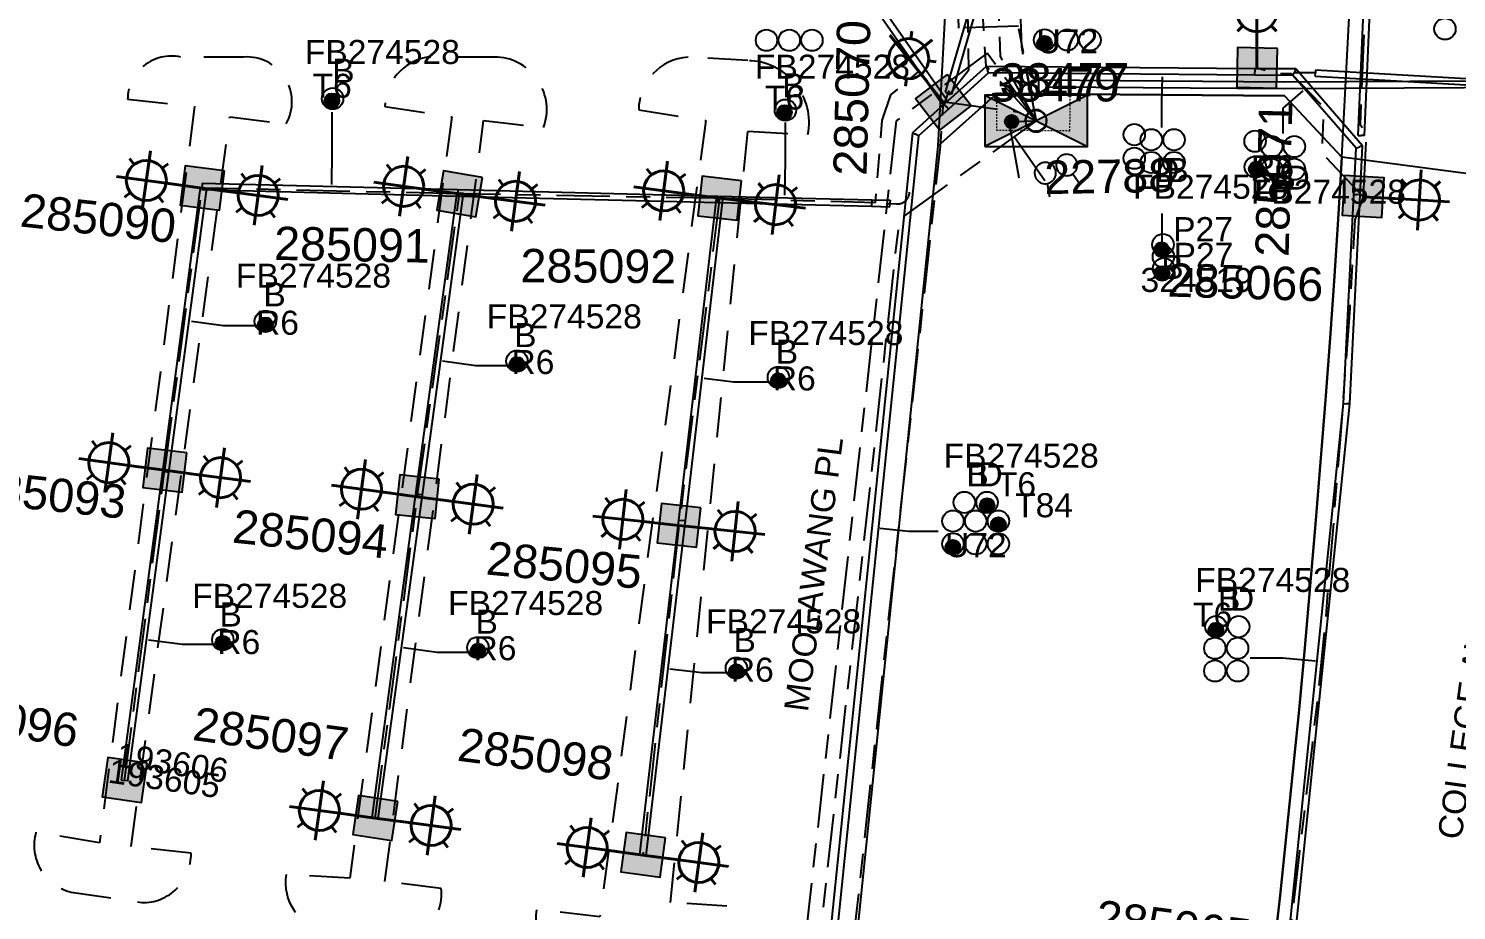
# Model space of a CAD drawing. Extents: x 301026 to 301961, y 6172667 to 6173436.
# Drawn here: x 301423.2 to 301530, y 6173047 to 6173113 of the extents above; entities that cross this region are included whole.
import ezdxf
from ezdxf.enums import TextEntityAlignment as Align

# ---------------------------------------------------------------- set-up
doc = ezdxf.new("R2010")
doc.units = 0
for name, pattern in [('Cable Exist UG', [8.2, 4, -1.2, 1.8, -1.2]), ('Dash', [5, 3, -2]), ('DASHED', [0.75, 0.5, -0.25]), ('HIDDEN', [0.375, 0.25, -0.125]), ('HIDDEN2', [0.1875, 0.125, -0.0625])]:
    doc.linetypes.add(name, pattern=pattern)
doc.layers.get('0').update_dxf_attribs({"color": 6})
for name, color, linetype in [('_User Notes', 7, 'Continuous'), ('_User_LV_Exist', 7, 'Continuous'), ('Duct_SP_EXT', 7, 'Continuous'), ('Equip_HV_EXT', 7, 'Continuous'), ('Equip_LV_EXT', 7, 'Continuous'), ('Equip_SP_SL_EXT', 7, 'Continuous'), ('Mains_HV_EXT', 7, 'Continuous'), ('Mains_SL_EXT', 7, 'Continuous'), ('Notes', 7, 'Continuous'), ('Sub_SP_EXT', 7, 'Continuous'), ('SupportsUG_SP_LV_SL_EXT', 7, 'Continuous'), ('Trench_SP_EXT', 7, 'Continuous')]:
    doc.layers.add(name, color=color, linetype=linetype)
for name, color, linetype, lineweight in [('Cadastre Developer_SP_EXT', 9, 'Continuous', 5), ('Cadastre Land Parcels_SP_EXT', 9, 'Continuous', 5), ('Cadastre Other Property_SP_EXT', 9, 'HIDDEN', 5), ('Cadastre Roads_SP_EXT', 9, 'Continuous', 5)]:
    doc.layers.add(name, color=color, linetype=linetype, lineweight=lineweight)
doc.layers.add('UNKNOWN_FEATURES', color=1, linetype='DASHED', plot=False)
doc.styles.add('COLUMN_LABEL', font='arial.ttf')
doc.styles.add('iecARIAL', font='arial.ttf', dxfattribs={"height": 2})
doc.styles.add('POLE_LABEL', font='arial.ttf')
doc.styles.get("Standard").update_dxf_attribs({"font": 'arial.ttf'})
doc.styles.add('SWITCH_LABEL', font='arial.ttf', dxfattribs={"height": 2.5})
doc.linetypes.add('Cable E UG', pattern='A,6,-0.5,["E",Standard,S=1.7,R=0,X=0.5,Y=-1],-2.9', length=9.4)

# ---------------------------------------------------------------- blocks, each defined once
blk = doc.blocks.new('SUB_PADMOUNT_EXT')
for points in [[(0, 0), (-3.84, 1.92), (-3.84, -1.92)], [(0, 0), (3.84, 1.92), (3.84, -1.92)]]:
    blk.add_hatch(color=256).paths.add_polyline_path(points)
for p, q in [((3.84, 1.92), (-3.84, -1.92)), ((-3.84, 1.92), (3.84, -1.92))]:
    blk.add_line(p, q)
blk.add_lwpolyline([(-3.84, -1.92), (3.84, -1.92), (3.84, 1.92), (-3.84, 1.92)], close=True)
for tag, height, flags, p in [('ASSET_NUM', 3.5, 8, (2, 2)), ('STREET_CODE', 0.2, 9, (1.5, 0)), ('CONSTRUCTED_VOLTAGE', 0.2, 9, (1.5, -0.2)), ('OPERATING_VOLTAGE', 0.2, 9, (1.5, -0.6)), ('ORIENTATION', 0.2, 9, (1.5, -0.8)), ('OWNED_BY', 0.2, 9, (1.5, -1)), ('NO_PHASES', 0.2, 9, (1.5, -0.4)), ('OPERATED_BY', 0.2, 9, (1.5, -1.2)), ('SECONDARY_VOLTAGE', 0.2, 9, (1.5, -1.6)), ('STATE', 0.2, 9, (1.5, -1.8)), ('SUBSTATION_TYPE', 0.2, 9, (1.5, -2.2)), ('MAINTAINED_BY', 0.2, 9, (1.5, -1.4)), ('PARENT', 0.2, 9, (1.5, -2)), ('STREETNAME', 0.2, 9, (1.5, -3)), ('SUBURB', 0.2, 9, (1.5, -3.2)), ('USAGE', 0.2, 9, (1.5, -2.4)), ('LEGEND', 0.2, 9, (1.5, -2.6)), ('LOCATION', 0.2, 9, (1.5, -2.8)), ('Z', 0.2, 1, (1.5, -3.6)), ('NOTES', 0.2, 9, (1.5, -3.4))]:
    blk.add_attdef(tag, text='', height=height, dxfattribs=dict(flags=flags)).set_placement(p, align=Align.MIDDLE_LEFT)
blk = doc.blocks.new('DUCT_EXT')
blk.add_circle((0, 0.8), 0.8)
at = {"flags": 1}
blk.add_attdef('Z', (0, 0), '', height=0.2, dxfattribs=at)
at = {"flags": 9}
for tag, p in [('DUCT_CODE', (0, 0)), ('XSECT_TYPE', (0, -0.2)), ('STATE', (0, -0.6)), ('FB_REFERENCE', (0, -0.4)), ('NOTES', (0, -0.8))]:
    blk.add_attdef(tag, text='', height=0.2, dxfattribs=at).set_placement(p, align=Align.MIDDLE_LEFT)
blk = doc.blocks.new('SL_LANTERN_EXT')
at = {"lineweight": 40}
for p, q in [((0, 1.97), (0, 6.47)), ((-1.46, 5.68), (-1.06, 5.28)), ((1.46, 5.68), (1.06, 5.28)), ((-2.25, 4.22), (2.25, 4.22)), ((-1.46, 2.76), (-1.06, 3.16)), ((0, 0), (0, 2.72)), ((1.46, 2.76), (1.06, 3.16))]:
    blk.add_line(p, q, dxfattribs=at)
blk.add_circle((0, 4.22), 1.5, dxfattribs=at)
at = {"style": 'iecARIAL', "flags": 9}
blk.add_attdef('ASSET_NUM', (1.5, 1.5), '', height=2.5, dxfattribs=at)
for tag, p, height, flags in [('CONSTRUCTED_VOLTAGE', (0.98, -0.65), 0.2, 9), ('CONTROL_TYPE', (0.98, -0.85), 0.2, 9), ('LANTERN_PURPOSE', (0.98, -1.05), 0.2, 9), ('LANTERN_TYPE', (0.98, -1.25), 0.2, 9), ('LNUMBER', (2.18, -3.25), 2.5, 8), ('OPERATING_VOLTAGE', (0.98, -1.65), 0.2, 9), ('ORIENTATION', (0.98, -1.85), 0.2, 9), ('OWNED_BY', (0.98, -2.05), 0.2, 9), ('STATE', (0.98, -2.25), 0.2, 9), ('NO_PHASES', (0.98, -1.45), 0.2, 9), ('USAGE', (0.98, -2.45), 0.2, 9), ('CEXIST', (0.98, -2.65), 0.2, 9), ('CNEW', (0.98, -2.85), 0.2, 9), ('CNUMBER', (0.98, -3.05), 0.2, 9), ('CREMOVE', (0.98, -3.25), 0.2, 9), ('CREPLACE', (0.98, -3.45), 0.2, 9), ('LKINGHEIGHT', (0.98, -3.65), 0.2, 9), ('LBRACKET', (0.98, -3.85), 0.2, 9), ('LBRACKETVOCAB', (0.98, -4.05), 0.2, 9), ('LCATEGORY', (0.98, -4.25), 0.2, 9), ('LCHARGE1', (0.98, -4.45), 0.2, 9), ('LCHARGE1PERCENT', (0.98, -4.65), 0.2, 9), ('LCHARGE2', (0.98, -4.85), 0.2, 9), ('LCHARGE2PERCENT', (0.98, -5.05), 0.2, 9), ('LCHARGE3', (0.98, -5.25), 0.2, 9), ('LCHARGE3PERCENT', (0.98, -5.45), 0.2, 9), ('LEXIST', (0.98, -5.65), 0.2, 9), ('LLAMP', (0.98, -5.85), 0.2, 9), ('LLAMPVOCAB', (0.98, -6.05), 0.2, 9), ('LMAST', (0.98, -6.25), 0.2, 9), ('LMASTVOCAB', (0.98, -6.45), 0.2, 9), ('LNEW', (0.98, -6.65), 0.2, 9), ('LANTNUMBER', (0.98, -6.85), 0.2, 9), ('LOUTREACH', (0.98, -7.25), 0.2, 9), ('LOUTREACHVOCAB', (0.98, -7.45), 0.2, 9), ('LRATECODE', (0.98, -7.65), 0.2, 9), ('LREMOVE', (0.98, -7.85), 0.2, 9), ('LREPLACE', (0.98, -8.05), 0.2, 9), ('LTYPE', (0.98, -8.25), 0.2, 9), ('LTYPEVOCAB', (0.98, -8.45), 0.2, 9), ('LEGEND', (0.98, -8.65), 0.2, 9), ('STREETNAME', (0.98, -9.25), 0.2, 9), ('SUBURB', (0.98, -9.45), 0.2, 1), ('LOCATION', (0.98, -8.85), 0.2, 9), ('NOTES', (0.98, -9.05), 0.2, 9)]:
    blk.add_attdef(tag, p, '', height=height, dxfattribs=dict(flags=flags))
blk = doc.blocks.new('SWG_HOLEC_SU_EXT')
blk.add_line((1.8, -2), (5.8, -2))
for points in [[(1, 0), (0, 0)], [(6.6, 0), (7.6, 0)]]:
    blk.add_lwpolyline(points)
for points in [[(1.8, -0.8, 1), (1.8, 0.8, 1)], [(5.8, -0.8, 1), (5.8, 0.8, 1)]]:
    blk.add_lwpolyline(points, format="xyb", close=True)
at = {"style": 'SWITCH_LABEL', "flags": 8}
blk.add_attdef('ASSET_NUM', text='', height=2.5, rotation=179.9544, dxfattribs=at).set_placement((-2.4, 0), align=Align.MIDDLE_LEFT)
at = {"flags": 1}
blk.add_attdef('Z', (0, 0), '', height=0.2, dxfattribs=at)
at = {"flags": 9}
for tag, p in [('ACTUAL_STATUS', (0, -0.4)), ('CONSTRUCTED_VOLTAGE', (0, -0.6)), ('OPERATING_VOLTAGE', (0, -1)), ('NO_PHASES', (0, -0.8)), ('ORIENTATION', (0, -1.2)), ('OWNED_BY', (0, -1.4)), ('STATE', (0, -1.8)), ('SWITCH_TYPE', (0, -2)), ('PARENT', (0, -1.6)), ('USAGE', (0, -2.2)), ('STREETNAME', (0, -2.6)), ('SUBURB', (0, -2.8)), ('LOCATION', (0, -2.4)), ('NOTES', (0, -3))]:
    blk.add_attdef(tag, text='', height=0.2, dxfattribs=at).set_placement(p, align=Align.MIDDLE_LEFT)
at = {"style": 'SWITCH_LABEL', "flags": 9}
blk.add_attdef('STREET_CODE', text='', height=0.2, dxfattribs=at).set_placement((0, -0.2), align=Align.MIDDLE_LEFT)
blk = doc.blocks.new('CABLE_LARGE_EXT')
h = blk.add_hatch(color=256)
edge = h.paths.add_edge_path()
edge.add_arc((0, 0.55), 0.55, 0, 360)
blk.add_circle((0, 0.55), 0.55)
at = {"flags": 1}
blk.add_attdef('Z', (0, 0), '', height=0.2, dxfattribs=at)
at = {"flags": 9}
for tag, p in [('COND_CODE', (0, 0)), ('STATE', (0, -0.4)), ('XSECT_SIZE', (0, -0.6)), ('FB_REFERENCE', (0, -0.2)), ('NOTES', (0, -0.8))]:
    blk.add_attdef(tag, text='', height=0.2, dxfattribs=at).set_placement(p, align=Align.MIDDLE_LEFT)
blk = doc.blocks.new('CONNECTOR_NODE_EXT')
h = blk.add_hatch(color=256)
edge = h.paths.add_edge_path()
edge.add_arc((0, 0), 0.5, 0, 360)
blk.add_circle((0, 0), 0.5)
at = {"flags": 1}
blk.add_attdef('Z', (0, 0), '', height=0.2, dxfattribs=at)
at = {"flags": 9}
for tag, p in [('CONNECTOR_TYPE', (0, 0)), ('CONSTRUCTED_VOLTAGE', (0, -0.2)), ('OPERATING_VOLTAGE', (0, -0.6)), ('ORIENTATION', (0, -0.8)), ('SUBTYPE', (0, -1)), ('NO_PHASES', (0, -0.4)), ('USAGE', (0, -1.2)), ('NOTES', (0, -1.4))]:
    blk.add_attdef(tag, text='', height=0.2, dxfattribs=at).set_placement(p, align=Align.MIDDLE_LEFT)
blk = doc.blocks.new('COLUMN_EXT')
blk.add_hatch(color=256).paths.add_polyline_path([(-1.49, 1.48), (-1.49, -1.49), (1.48, -1.49), (1.48, 1.48)])
blk.add_lwpolyline([(-1.49, -1.49), (1.48, -1.49), (1.48, 1.48), (-1.49, 1.48)], close=True)
for tag, height, style, flags, p in [('ASSET_NUM', 2.5, 'COLUMN_LABEL', 8, (2, 2)), ('STRUCTURE_PLANT_NUMBER', 0.2, 'POLE_LABEL', 9, (1.81, 0.03)), ('STREET_CODE', 0.2, 'COLUMN_LABEL', 9, (1.81, -0.2))]:
    blk.add_attdef(tag, text='', height=height, dxfattribs=dict(style=style, flags=flags)).set_placement(p, align=Align.MIDDLE_LEFT)
at = {"flags": 9}
for tag, p in [('COLUMN_TYPE', (1.81, -0.4)), ('OWNED_BY', (1.81, -0.6)), ('STATE', (1.81, -0.8)), ('USAGE', (1.81, -1)), ('STREETNAME', (1.81, -1.6)), ('SUBURB', (1.81, -1.8)), ('LEGEND', (1.81, -1.2)), ('LOCATION', (1.81, -1.4)), ('NOTES', (1.81, -2))]:
    blk.add_attdef(tag, text='', height=0.2, dxfattribs=at).set_placement(p, align=Align.MIDDLE_LEFT)
at = {"flags": 1}
blk.add_attdef('Z', (1.81, -2.35), '', height=0.2, dxfattribs=at)

msp = doc.modelspace()

# ---------------------------------------------------------------- linework, layer by layer
at = {"layer": '_User_LV_Exist', "linetype": 'Cable Exist UG', "flags": 128}
for points in [[(301498.55, 6173106.12), (301494.8, 6173110.23), (301494.47, 6173115.58), (301470.05, 6173131.43)], [(301406.7, 6173119.65), (301422.01, 6173119.51), (301424.68, 6173117.46), (301426.41, 6173117.49), (301428.85, 6173119.48), (301450.45, 6173119.31), (301454.85, 6173123.61), (301487.53, 6173123.57), (301488.23, 6173121.57), (301497.26, 6173117.5), (301497.44, 6173111.66), (301498.55, 6173106.12)], [(301498.55, 6173106.12), (301495.87, 6173110.93), (301495.64, 6173117.26)], [(301498.55, 6173106.12), (301488.3, 6173098.74), (301488.07, 6173096.81), (301485.86, 6173076.5), (301482.04, 6173042.22)], [(301496.71, 6173106.07), (301498.55, 6173106.12)]]:
    msp.add_lwpolyline(points, dxfattribs=at)
at = {"layer": 'Cadastre Developer_SP_EXT', "color": 250, "linetype": 'Dash', "lineweight": -3}
for points in [[(301435.59, 6173107.21), (301428.47, 6173052.1), (301423.72, 6173052.89), (301423.72, 6173052.89, 0.428789), (301426.36, 6173048.41), (301426.36, 6173048.41), (301431.63, 6173047.62), (301431.63, 6173047.62, 0.428597), (301435.32, 6173051.31), (301435.32, 6173051.31), (301430.84, 6173051.83), (301438.22, 6173106.42), (301442.44, 6173105.89), (301442.44, 6173105.89, 0.594775), (301439.28, 6173110.9), (301439.28, 6173110.9), (301434.53, 6173110.9), (301434.53, 6173110.9, 0.474542), (301430.58, 6173107.74), (301430.58, 6173107.74), (301435.59, 6173107.21)], [(301454.83, 6173106.42), (301447.19, 6173049.46), (301442.44, 6173049.73), (301442.44, 6173049.73, 0.406258), (301445.34, 6173045.51), (301445.34, 6173045.51), (301449.82, 6173044.98), (301449.82, 6173044.98, 0.531476), (301454.04, 6173048.67), (301454.04, 6173048.67), (301449.82, 6173049.2), (301457.21, 6173106.15), (301461.69, 6173105.62), (301461.69, 6173105.62, 0.501482), (301458.26, 6173110.9), (301458.26, 6173110.9), (301452.99, 6173110.9), (301452.99, 6173110.9, 0.354792), (301449.82, 6173107.21), (301449.82, 6173107.21), (301454.83, 6173106.42)], [(301473.82, 6173106.15), (301465.91, 6173046.56), (301461.16, 6173047.09), (301461.16, 6173047.09, 0.371991), (301464.06, 6173042.61), (301464.06, 6173042.61), (301469.07, 6173041.82), (301469.07, 6173041.82, 0.374388), (301475.4, 6173047.35), (301475.4, 6173047.35), (301471.18, 6173047.62), (301476.98, 6173105.36), (301481.47, 6173105.1), (301481.47, 6173105.1, 0.469367), (301476.98, 6173110.63), (301476.98, 6173110.63), (301472.5, 6173110.9), (301472.5, 6173110.9, 0.393459), (301468.81, 6173106.94), (301468.81, 6173106.94), (301473.82, 6173106.15)]]:
    msp.add_lwpolyline(points, format="xyb", close=True, dxfattribs=at)
at = {"layer": 'Cadastre Land Parcels_SP_EXT', "color": 250, "linetype": 'Continuous', "lineweight": -3}
msp.add_lwpolyline([(301516.28, 6173043.55), (301516.79, 6173048.16), (301517.27, 6173052.79), (301517.75, 6173057.43), (301518.21, 6173062.05), (301518.64, 6173066.69), (301519.05, 6173071.32), (301519.44, 6173075.95), (301519.82, 6173080.59), (301520.19, 6173085.23), (301520.53, 6173089.87), (301520.85, 6173094.51), (301521.16, 6173099.15), (301521.42, 6173103.4), (301517.11, 6173108.01), (301495.59, 6173108.18), (301491.18, 6173104.23), (301483.65, 6173030.81)], dxfattribs=at)
at = {"layer": 'Cadastre Other Property_SP_EXT', "linetype": 'HIDDEN2'}
msp.add_lwpolyline([(301501.07, 6173105.39), (301501.09, 6173108.14), (301495.59, 6173108.19), (301495.57, 6173105.44), (301501.07, 6173105.39)], close=True, dxfattribs=at)
at = {"layer": 'Cadastre Roads_SP_EXT', "color": 250, "linetype": 'Continuous', "lineweight": -3}
msp.add_lwpolyline([(301495.69, 6173120.88), (301492.22, 6173123.71), (301491.7, 6173113.97), (301491.18, 6173104.23), (301495.59, 6173108.18), (301517.11, 6173108.01), (301521.42, 6173103.4), (301521.93, 6173113.39), (301522.45, 6173123.38), (301519.86, 6173120.69), (301495.69, 6173120.88)], close=True, dxfattribs=at)
msp.add_lwpolyline([(301548.12, 6173099.89), (301521.42, 6173103.4), (301521.16, 6173099.15), (301520.85, 6173094.51), (301520.53, 6173089.87), (301520.19, 6173085.23), (301519.82, 6173080.59), (301519.44, 6173075.95), (301519.05, 6173071.32), (301518.64, 6173066.69), (301518.21, 6173062.05), (301517.75, 6173057.43), (301517.27, 6173052.79), (301516.79, 6173048.16), (301516.28, 6173043.55)], dxfattribs=at)
at = {"layer": 'Duct_SP_EXT'}
for p, q in [((301491.87, 6173107.67), (301480.89, 6173123.42)), ((301522.62, 6173105.04), (301523.43, 6173123.4)), ((301523.1, 6173105.02), (301523.91, 6173123.38)), ((301491.48, 6173107.4), (301480.49, 6173123.14)), ((301491.77, 6173108.26), (301494.8, 6173118.73)), ((301492.23, 6173108.12), (301495.26, 6173118.6)), ((301494.81, 6173110.19), (301491.65, 6173107.37)), ((301494.99, 6173109.71), (301491.98, 6173107.01)), ((301514.89, 6173110.03), (301494.81, 6173110.19)), ((301494.81, 6173110.19), (301494.9, 6173109.95)), ((301494.99, 6173109.71), (301494.9, 6173109.95)), ((301514.89, 6173109.55), (301494.99, 6173109.71)), ((301514.89, 6173110.03), (301514.89, 6173109.79)), ((301517.97, 6173110.01), (301514.89, 6173110.03)), ((301514.89, 6173110.03), (301514.89, 6173109.79)), ((301514.89, 6173109.55), (301514.89, 6173109.79)), ((301514.89, 6173109.55), (301514.89, 6173109.79)), ((301517.75, 6173109.53), (301514.89, 6173109.55)), ((301517.75, 6173109.53), (301517.86, 6173109.77)), ((301522.47, 6173104.09), (301517.75, 6173109.53)), ((301517.97, 6173110.01), (301517.86, 6173109.77)), ((301522.96, 6173104.26), (301517.97, 6173110.01)), ((301519.41, 6173109.47), (301519.43, 6173109.71)), ((301519.41, 6173109.47), (301545.61, 6173107.94)), ((301519.44, 6173109.95), (301519.43, 6173109.71)), ((301519.44, 6173109.95), (301545.63, 6173108.42)), ((301491.65, 6173107.37), (301489.28, 6173105.24)), ((301491.48, 6173107.4), (301491.68, 6173107.54)), ((301491.65, 6173107.37), (301491.82, 6173107.19)), ((301491.65, 6173107.37), (301491.82, 6173107.19)), ((301491.87, 6173107.67), (301491.68, 6173107.54)), ((301491.77, 6173108.26), (301492, 6173108.19)), ((301492.23, 6173108.12), (301492, 6173108.19)), ((301491.98, 6173107.01), (301489.74, 6173105.01)), ((301491.98, 6173107.01), (301491.82, 6173107.19)), ((301491.98, 6173107.01), (301491.82, 6173107.19)), ((301489.28, 6173105.24), (301482.62, 6173040.26)), ((301489.28, 6173105.24), (301489.51, 6173105.13)), ((301489.74, 6173105.01), (301489.51, 6173105.13)), ((301489.74, 6173105.01), (301483.1, 6173040.21)), ((301522.3, 6173100.62), (301522.47, 6173104.09)), ((301522.47, 6173104.09), (301522.72, 6173104.17)), ((301522.62, 6173105.04), (301522.86, 6173105.03)), ((301522.96, 6173104.26), (301522.72, 6173104.17)), ((301522.78, 6173100.59), (301522.96, 6173104.26)), ((301523.1, 6173105.02), (301522.86, 6173105.03)), ((301433.2, 6173079.89), (301436.03, 6173101.12)), ((301433.67, 6173079.82), (301436.51, 6173101.06)), ((301436.03, 6173101.12), (301436.27, 6173101.09)), ((301436.14, 6173100.98), (301436.15, 6173101.22)), ((301436.14, 6173100.98), (301455.27, 6173100.5)), ((301436.15, 6173101.46), (301436.15, 6173101.22)), ((301436.15, 6173101.46), (301455.28, 6173100.98)), ((301436.51, 6173101.06), (301436.27, 6173101.09)), ((301455.28, 6173100.98), (301455.27, 6173100.74)), ((301455.28, 6173100.98), (301455.27, 6173100.74)), ((301455.28, 6173100.98), (301474.74, 6173100.5)), ((301452.15, 6173078.2), (301455.22, 6173100.75)), ((301452.63, 6173078.14), (301455.7, 6173100.69)), ((301455.22, 6173100.75), (301455.46, 6173100.72)), ((301455.27, 6173100.5), (301455.27, 6173100.74)), ((301455.27, 6173100.5), (301455.27, 6173100.74)), ((301455.27, 6173100.5), (301474.73, 6173100.02)), ((301455.7, 6173100.69), (301455.46, 6173100.72)), ((301471.82, 6173076.24), (301474.66, 6173100.5)), ((301472.3, 6173076.19), (301475.14, 6173100.44)), ((301474.66, 6173100.5), (301474.9, 6173100.47)), ((301474.73, 6173100.02), (301474.74, 6173100.26)), ((301474.73, 6173100.02), (301474.74, 6173100.26)), ((301474.73, 6173100.02), (301486.24, 6173099.73)), ((301474.74, 6173100.5), (301474.74, 6173100.26)), ((301474.74, 6173100.5), (301474.74, 6173100.26)), ((301474.74, 6173100.5), (301486.25, 6173100.21)), ((301475.14, 6173100.44), (301474.9, 6173100.47)), ((301486.25, 6173100.21), (301486.24, 6173099.97)), ((301486.24, 6173099.73), (301486.24, 6173099.97)), ((301486.25, 6173100.21), (301487.61, 6173100.18)), ((301487.61, 6173100.18), (301487.6, 6173099.94)), ((301487.6, 6173099.7), (301487.6, 6173099.94)), ((301521.53, 6173084.98), (301522.3, 6173100.62)), ((301522.01, 6173084.94), (301522.78, 6173100.59)), ((301522.3, 6173100.62), (301522.54, 6173100.61)), ((301522.3, 6173100.62), (301522.54, 6173100.61)), ((301522.78, 6173100.59), (301522.54, 6173100.61)), ((301522.78, 6173100.59), (301522.54, 6173100.61)), ((301486.24, 6173099.73), (301487.6, 6173099.7)), ((301517.37, 6173044.37), (301521.53, 6173084.98)), ((301517.85, 6173044.32), (301522.01, 6173084.94)), ((301521.53, 6173084.98), (301521.77, 6173084.96)), ((301522.01, 6173084.94), (301521.77, 6173084.96)), ((301430.11, 6173056.79), (301433.2, 6173079.89)), ((301430.59, 6173056.73), (301433.67, 6173079.82)), ((301433.2, 6173079.89), (301433.43, 6173079.85)), ((301433.2, 6173079.89), (301433.43, 6173079.85)), ((301433.67, 6173079.82), (301433.43, 6173079.85)), ((301433.67, 6173079.82), (301433.43, 6173079.85)), ((301448.86, 6173053.99), (301452.15, 6173078.2)), ((301449.33, 6173053.92), (301452.63, 6173078.14)), ((301452.15, 6173078.2), (301452.39, 6173078.17)), ((301452.15, 6173078.2), (301452.39, 6173078.17)), ((301452.63, 6173078.14), (301452.39, 6173078.17)), ((301452.63, 6173078.14), (301452.39, 6173078.17)), ((301468.89, 6173051.21), (301471.82, 6173076.24)), ((301469.36, 6173051.15), (301472.3, 6173076.19)), ((301471.82, 6173076.24), (301472.06, 6173076.22)), ((301471.82, 6173076.24), (301472.06, 6173076.22)), ((301472.3, 6173076.19), (301472.06, 6173076.22)), ((301472.3, 6173076.19), (301472.06, 6173076.22)), ((301430.11, 6173056.79), (301430.35, 6173056.76)), ((301430.59, 6173056.73), (301430.35, 6173056.76)), ((301448.86, 6173053.99), (301449.1, 6173053.95)), ((301449.33, 6173053.92), (301449.1, 6173053.95)), ((301468.89, 6173051.21), (301469.13, 6173051.18)), ((301469.36, 6173051.15), (301469.13, 6173051.18))]:
    msp.add_line(p, q, dxfattribs=at)
at = {"layer": 'Mains_HV_EXT', "linetype": 'Cable E UG'}
for points in [[(301589.31, 6173172.27), (301588.89, 6173155.86), (301587.69, 6173155.95), (301584.66, 6173156.1), (301581.65, 6173156.17), (301552.97, 6173156.45), (301546.84, 6173150.45), (301546.55, 6173139.39), (301546.23, 6173129.79), (301545.92, 6173122.4), (301545.83, 6173120.19), (301545.27, 6173109.17), (301517.12, 6173109.01), (301517.12, 6173109.01), (301498.73, 6173109.16), (301498.73, 6173108.16)], [(301681.23, 6173068.58), (301681.32, 6173067.21), (301677.96, 6173060.22), (301677.96, 6173060.22), (301674.73, 6173056.15), (301673.82, 6173052.18), (301660.99, 6172998.51), (301538.02, 6173027.28), (301538.77, 6173034.03), (301539.86, 6173043.58), (301540.87, 6173053.13), (301541.81, 6173062.69), (301542.67, 6173072.26), (301543.46, 6173081.83), (301544.16, 6173091.42), (301544.79, 6173101), (301545.24, 6173108.69), (301543.97, 6173108.66), (301543.97, 6173108.66), (301517.12, 6173108.51), (301499.5, 6173108.65), (301498.73, 6173108.16)]]:
    msp.add_lwpolyline(points, dxfattribs=at)
at = {"layer": 'Mains_HV_EXT', "linetype": 'Cable Exist UG'}
for points in [[(301498.55, 6173106.12), (301497.22, 6173113.2), (301492.75, 6173113.06), (301492.58, 6173119.43), (301488.92, 6173122.41), (301455.24, 6173122.59), (301450.91, 6173118.34), (301387.71, 6173118.74), (301351.68, 6173119.15), (301350.58, 6173111.07), (301347.37, 6173111.5), (301342.22, 6173112.28), (301342.45, 6173114.09)], [(301498.55, 6173106.12), (301494.89, 6173111.2), (301488.07, 6173106.12), (301480.07, 6173034.06), (301478.09, 6173034.29), (301468.83, 6173035.45), (301466.15, 6173035.79), (301465.35, 6173035.88)]]:
    msp.add_lwpolyline(points, dxfattribs=at)
at = {"layer": 'Mains_SL_EXT', "linetype": 'Cable Exist UG', "flags": 128}
for points in [[(301524.99, 6173145.23), (301524.51, 6173143.95), (301524.18, 6173137.3), (301523.58, 6173125.01), (301523.16, 6173115.04), (301522.78, 6173105.83), (301523.25, 6173105.31), (301523, 6173100.45)], [(301489.96, 6173126.61), (301489.91, 6173122.78), (301493.31, 6173119.08), (301493.49, 6173109.89), (301491.61, 6173107.51)], [(301474.99, 6173100.34), (301486.53, 6173100.02), (301487.02, 6173106.14), (301487.67, 6173108.07), (301489.79, 6173109.85), (301491.61, 6173107.51)], [(301523, 6173100.45), (301519.94, 6173103.7), (301520.07, 6173107.12), (301517.64, 6173109.64), (301516.49, 6173109.64), (301515.06, 6173110.08)], [(301480.61, 6173029.7), (301483.22, 6173030.86), (301485.08, 6173046.57), (301488.92, 6173081.66), (301491.38, 6173104.22), (301491.61, 6173107.51)], [(301433.35, 6173079.98), (301436.16, 6173101.1)], [(301455.41, 6173100.66), (301436.16, 6173101.1)], [(301452.25, 6173077.99), (301455.41, 6173100.66)], [(301474.86, 6173100.33), (301455.41, 6173100.66)], [(301474.86, 6173100.33), (301471.82, 6173075.85)], [(301523, 6173100.45), (301522.39, 6173098.73), (301522, 6173092.1), (301521.34, 6173082.93), (301520.15, 6173068.39), (301519.56, 6173062.68), (301519.18, 6173059.39), (301518.25, 6173051.48), (301517.63, 6173046.16), (301517.98, 6173044.22)], [(301430.35, 6173056.76), (301433.35, 6173079.98)], [(301449.1, 6173053.95), (301452.25, 6173077.99)], [(301471.82, 6173075.85), (301469.13, 6173051.18)]]:
    msp.add_lwpolyline(points, dxfattribs=at)
at = {"layer": 'Notes'}
for points in [[(301507.94, 6173105.63), (301507.94, 6173107.48), (301508, 6173109.43)], [(301517.03, 6173105.17), (301517.03, 6173107.08), (301518.52, 6173108.38)], [(301445.85, 6173106.78), (301445.85, 6173103.78), (301445.82, 6173101.35)], [(301479.76, 6173106), (301479.76, 6173103.14), (301479.71, 6173100.57)], [(301507.98, 6173097.08), (301507.98, 6173099.18)], [(301440.25, 6173090.79), (301437.75, 6173090.79), (301435.35, 6173091.12)], [(301459.11, 6173087.8), (301456.63, 6173087.8), (301454.13, 6173088.14)], [(301478.65, 6173086.56), (301475.92, 6173086.56), (301473.7, 6173086.84)], [(301491.2, 6173075.39), (301489.02, 6173075.39), (301486.85, 6173075.63)], [(301437.11, 6173066.93), (301434.68, 6173066.93), (301432.14, 6173067.26)], [(301456.24, 6173066.35), (301453.74, 6173066.35), (301451.22, 6173066.69)], [(301514.54, 6173065.94), (301516.96, 6173065.94), (301519.43, 6173065.71)], [(301475.53, 6173064.82), (301473.54, 6173064.82), (301471.14, 6173065.08)]]:
    msp.add_lwpolyline(points, dxfattribs=at)
at = {"layer": 'Trench_SP_EXT', "linetype": 'Cable Exist UG'}
for points in [[(301519.43, 6173109.71), (301517.89, 6173109.73)], [(301491.75, 6173107.63), (301492.04, 6173108.4)], [(301491.68, 6173107.54), (301497.28, 6173106.78)]]:
    msp.add_lwpolyline(points, dxfattribs=at)
msp.add_lwpolyline([(301487.36, 6173099.94), (301488.1, 6173099.92), (301488.1, 6173099.92, 0.442579), (301489.07, 6173100.79)], format="xyb", dxfattribs=at)

# ---------------------------------------------------------------- block references
at = {"layer": 'Equip_HV_EXT'}
ref = msp.add_blockref('SWG_HOLEC_SU_EXT', (301498.21, 6173107.93), dxfattribs=dict(at, rotation=280.0531412552442))
ref.add_attrib('ASSET_NUM', '38477', dxfattribs={"layer": '0', "height": 2.5, "rotation": 0.1603, "style": 'SWITCH_LABEL'}).set_placement((301495.81, 6173109.18), align=Align.MIDDLE_LEFT)
ref = msp.add_blockref('SWG_HOLEC_SU_EXT', (301497.5, 6173107.57), dxfattribs=dict(at, rotation=305.0388879133299))
ref.add_attrib('ASSET_NUM', '38479', dxfattribs={"layer": '0', "height": 2.5, "rotation": 0.0612, "style": 'SWITCH_LABEL'}).set_placement((301495.1, 6173108.82), align=Align.MIDDLE_LEFT)
at = {"layer": 'Equip_LV_EXT'}
msp.add_blockref('CONNECTOR_NODE_EXT', (301496.71, 6173106.07), dxfattribs=at)
at = {"layer": 'Equip_SP_SL_EXT'}
msp.add_blockref('SL_LANTERN_EXT', (301515.06, 6173110.08), dxfattribs=at)
for p, rotation in [((301491.64, 6173107.48), 38.63478941924084), ((301436.16, 6173101.1), 82.32048888888889), ((301436.16, 6173101.1), 262.4088666666667), ((301455.41, 6173100.66), 82.32048888888889), ((301474.86, 6173100.33), 82.3752533359051), ((301455.41, 6173100.66), 262.4088666666667), ((301474.86, 6173100.33), 263.5334387232119), ((301523, 6173100.45), 266.6404610896974), ((301433.35, 6173079.98), 82.32048888888889), ((301433.35, 6173079.98), 262.4088666666667), ((301452.25, 6173077.99), 82.32048888888889), ((301452.25, 6173077.99), 262.4088666666667), ((301471.82, 6173075.85), 83.86449211591042), ((301471.82, 6173075.85), 263.8721238437626), ((301449.1, 6173053.95), 82.32048888888889), ((301449.1, 6173053.95), 262.4088666666667), ((301469.13, 6173051.18), 82.3204887651847), ((301469.12, 6173051.18), 262.4088672726683)]:
    msp.add_blockref('SL_LANTERN_EXT', p, dxfattribs=dict(at, rotation=rotation))
at = {"layer": 'Notes'}
for name, p in [('DUCT_EXT', (301529.12, 6173112.21)), ('DUCT_EXT', (301478.37, 6173111.36)), ('DUCT_EXT', (301480.07, 6173111.36)), ('DUCT_EXT', (301481.77, 6173111.36)), ('DUCT_EXT', (301499.17, 6173111.38)), ('DUCT_EXT', (301500.87, 6173111.38)), ('DUCT_EXT', (301502.57, 6173111.38)), ('CABLE_LARGE_EXT', (301499.17, 6173111.38)), ('DUCT_EXT', (301445.91, 6173106.99)), ('CABLE_LARGE_EXT', (301445.86, 6173107.08)), ('DUCT_EXT', (301479.79, 6173106.13)), ('CABLE_LARGE_EXT', (301479.72, 6173106.21)), ('DUCT_EXT', (301505.88, 6173104.29)), ('DUCT_EXT', (301507.16, 6173103.91)), ('DUCT_EXT', (301508.86, 6173103.91)), ('DUCT_EXT', (301514.92, 6173103.8)), ('DUCT_EXT', (301505.88, 6173102.53)), ('DUCT_EXT', (301516.16, 6173103.4)), ('DUCT_EXT', (301517.86, 6173103.4)), ('DUCT_EXT', (301507.16, 6173102.21)), ('DUCT_EXT', (301508.86, 6173102.21)), ('DUCT_EXT', (301514.94, 6173101.88)), ('CABLE_LARGE_EXT', (301515.01, 6173101.98)), ('DUCT_EXT', (301516.16, 6173101.7)), ('DUCT_EXT', (301517.86, 6173101.7)), ('DUCT_EXT', (301508.03, 6173096.07)), ('DUCT_EXT', (301508.06, 6173095.15)), ('DUCT_EXT', (301508.08, 6173094.27)), ('DUCT_EXT', (301440.88, 6173090.32)), ('CABLE_LARGE_EXT', (301440.88, 6173090.32)), ('DUCT_EXT', (301459.7, 6173087.35)), ('CABLE_LARGE_EXT', (301459.7, 6173087.35)), ('DUCT_EXT', (301479.26, 6173086.14)), ('CABLE_LARGE_EXT', (301479.26, 6173086.14)), ('DUCT_EXT', (301493.17, 6173076.77)), ('DUCT_EXT', (301494.87, 6173076.77)), ('CABLE_LARGE_EXT', (301494.88, 6173076.78)), ('DUCT_EXT', (301492.32, 6173075.37)), ('DUCT_EXT', (301494.02, 6173075.37)), ('DUCT_EXT', (301495.72, 6173075.37)), ('CABLE_LARGE_EXT', (301495.72, 6173075.37)), ('DUCT_EXT', (301492.32, 6173073.67)), ('DUCT_EXT', (301494.02, 6173073.67)), ('DUCT_EXT', (301495.72, 6173073.67)), ('CABLE_LARGE_EXT', (301492.32, 6173073.67)), ('DUCT_EXT', (301511.99, 6173067.47)), ('DUCT_EXT', (301513.69, 6173067.47)), ('DUCT_EXT', (301437.7, 6173066.49)), ('CABLE_LARGE_EXT', (301511.99, 6173067.47)), ('CABLE_LARGE_EXT', (301437.7, 6173066.49)), ('DUCT_EXT', (301456.78, 6173065.91)), ('CABLE_LARGE_EXT', (301456.78, 6173065.91)), ('DUCT_EXT', (301511.91, 6173065.86)), ('DUCT_EXT', (301513.61, 6173065.86)), ('DUCT_EXT', (301476.12, 6173064.37)), ('DUCT_EXT', (301511.91, 6173064.16)), ('DUCT_EXT', (301513.61, 6173064.16)), ('CABLE_LARGE_EXT', (301476.12, 6173064.37))]:
    msp.add_blockref(name, p, dxfattribs=at)
for p, rotation in [((301508.48, 6173096.48), 89.55638978863159), ((301508.52, 6173094.71), 90.00000003335067)]:
    msp.add_blockref('CABLE_LARGE_EXT', p, dxfattribs=dict(at, rotation=rotation))
at = {"layer": 'Sub_SP_EXT'}
ref = msp.add_blockref('SUB_PADMOUNT_EXT', (301498.55, 6173106.12), dxfattribs=at)
ref.add_attrib('ASSET_NUM', '22788', dxfattribs={"layer": '0', "height": 2.5, "rotation": 1}).set_placement((301499.13, 6173103.14), align=Align.TOP_LEFT)
at = {"layer": 'SupportsUG_SP_LV_SL_EXT'}
ref = msp.add_blockref('COLUMN_EXT', (301491.61, 6173107.51), dxfattribs=dict(at, rotation=217.5453933868847))
ref.add_attrib('ASSET_NUM', '285070', dxfattribs={"layer": '0', "height": 2.5, "rotation": 88.5679, "style": 'COLUMN_LABEL'}).set_placement((301483.65, 6173113.7), align=Align.TOP_RIGHT)
ref = msp.add_blockref('COLUMN_EXT', (301515.06, 6173110.08), dxfattribs=dict(at, rotation=178.6448859409105))
ref.add_attrib('ASSET_NUM', '285071', dxfattribs={"layer": '0', "height": 2.5, "rotation": 88.5679, "style": 'COLUMN_LABEL'}).set_placement((301516.47, 6173107.6), align=Align.MIDDLE_RIGHT)
ref = msp.add_blockref('COLUMN_EXT', (301436.16, 6173101.1), dxfattribs=dict(at, rotation=172.6942404738128))
ref.add_attrib('ASSET_NUM', '285090', dxfattribs={"layer": '0', "height": 2.5, "rotation": 353.7808, "style": 'COLUMN_LABEL'}).set_placement((301434.18, 6173098.21), align=Align.MIDDLE_RIGHT)
ref = msp.add_blockref('COLUMN_EXT', (301455.41, 6173100.66), dxfattribs=dict(at, rotation=170.3602550959122))
ref.add_attrib('ASSET_NUM', '285091', dxfattribs={"layer": '0', "height": 2.5, "rotation": 358.9646, "style": 'COLUMN_LABEL'}).set_placement((301453.19, 6173096.76), align=Align.MIDDLE_RIGHT)
ref = msp.add_blockref('COLUMN_EXT', (301474.86, 6173100.33), dxfattribs=dict(at, rotation=173.5409652120067))
ref.add_attrib('ASSET_NUM', '285092', dxfattribs={"layer": '0', "height": 2.5, "rotation": 359.6255, "style": 'COLUMN_LABEL'}).set_placement((301471.62, 6173095.22), align=Align.MIDDLE_RIGHT)
ref = msp.add_blockref('COLUMN_EXT', (301523, 6173100.45), dxfattribs=dict(at, rotation=266.6397021575357))
ref.add_attrib('ASSET_NUM', '285066', dxfattribs={"layer": '0', "height": 2.5, "rotation": 358.2395, "style": 'COLUMN_LABEL'}).set_placement((301508.38, 6173094.23), align=Align.MIDDLE_LEFT)
ref = msp.add_blockref('COLUMN_EXT', (301433.35, 6173079.98), dxfattribs=dict(at, rotation=173.3255309508182))
ref.add_attrib('ASSET_NUM', '285093', dxfattribs={"layer": '0', "height": 2.5, "rotation": 353.9275, "style": 'COLUMN_LABEL'}).set_placement((301430.45, 6173077.58), align=Align.MIDDLE_RIGHT)
ref = msp.add_blockref('COLUMN_EXT', (301452.25, 6173077.99), dxfattribs=dict(at, rotation=174.1140121658105))
ref.add_attrib('ASSET_NUM', '285094', dxfattribs={"layer": '0', "height": 2.5, "rotation": 354.0626, "style": 'COLUMN_LABEL'}).set_placement((301450.06, 6173074.61), align=Align.MIDDLE_RIGHT)
ref = msp.add_blockref('COLUMN_EXT', (301471.82, 6173075.85), dxfattribs=dict(at, rotation=173.8730669891916))
ref.add_attrib('ASSET_NUM', '285095', dxfattribs={"layer": '0', "height": 2.5, "rotation": 354.6442, "style": 'COLUMN_LABEL'}).set_placement((301469.04, 6173072.34), align=Align.MIDDLE_RIGHT)
ref = msp.add_blockref('COLUMN_EXT', (301430.35, 6173056.8), dxfattribs=dict(at, rotation=171.8698976410505))
ref.add_attrib('ASSET_NUM', '285096', dxfattribs={"layer": '0', "height": 2.5, "rotation": 350.8927, "style": 'COLUMN_LABEL'}).set_placement((301426.88, 6173060.45), align=Align.MIDDLE_RIGHT)
ref = msp.add_blockref('COLUMN_EXT', (301449.1, 6173053.95), dxfattribs=dict(at, rotation=171.3474582115342))
ref.add_attrib('ASSET_NUM', '285097', dxfattribs={"layer": '0', "height": 2.5, "rotation": 352.1847, "style": 'COLUMN_LABEL'}).set_placement((301447.07, 6173059.45), align=Align.MIDDLE_RIGHT)
ref = msp.add_blockref('COLUMN_EXT', (301469.13, 6173051.18), dxfattribs=dict(at, rotation=172.3210361986546))
ref.add_attrib('ASSET_NUM', '285098', dxfattribs={"layer": '0', "height": 2.5, "rotation": 352.5481, "style": 'COLUMN_LABEL'}).set_placement((301466.88, 6173057.98), align=Align.MIDDLE_RIGHT)
ref = msp.add_blockref('COLUMN_EXT', (301517.98, 6173044.22), dxfattribs=dict(at, rotation=263.0881883323843))
ref.add_attrib('ASSET_NUM', '285065', dxfattribs={"layer": '0', "height": 2.5, "rotation": 352.5948, "style": 'COLUMN_LABEL'}).set_placement((301514.58, 6173045.1), align=Align.MIDDLE_RIGHT)

# ---------------------------------------------------------------- texts
at = {"layer": '_User Notes'}
for s, rotation, p in [('MOOLAWANG PL', 82.6342, (301481.46, 6173061.84)), ('COLLEGE AVE', 82.0565, (301530.35, 6173052.27))]:
    msp.add_text(s, height=1.8, rotation=rotation, dxfattribs=at).set_placement(p)
at = {"layer": 'Notes'}
for s, p in [('U72', (301498.57, 6173111.18)), ('FB274528', (301443.83, 6173110.38)), ('B', (301445.88, 6173108.98)), ('FB274528', (301477.5, 6173109.28)), ('T6', (301444.41, 6173107.85)), ('B', (301479.55, 6173107.88)), ('T6', (301478.25, 6173106.97)), ('D', (301507.44, 6173101.56)), ('B', (301508.28, 6173101.55)), ('R6', (301514.62, 6173101.75)), ('FB274528', (301505.79, 6173100.29)), ('B', (301516.3, 6173100.98)), ('D', (301517.2, 6173100.98)), ('FB274528', (301514.6, 6173099.92)), ('P27', (301508.79, 6173097.12)), ('P27', (301508.82, 6173095.2)), ('B', (301507.9, 6173094.29)), ('FB274528', (301438.68, 6173093.64)), ('324519', (301506.35, 6173093.32)), ('B', (301440.73, 6173092.24)), ('FB274528', (301457.44, 6173090.59)), ('R6', (301440.18, 6173090.12)), ('B', (301459.49, 6173089.19)), ('FB274528', (301477.01, 6173089.35)), ('B', (301479.06, 6173087.95)), ('R6', (301459.29, 6173087.18)), ('R6', (301478.84, 6173085.95)), ('FB274528', (301491.62, 6173080.17)), ('B', (301493.32, 6173078.77)), ('D', (301494.22, 6173078.77)), ('T6', (301495.6, 6173078.03)), ('T84', (301496.97, 6173076.46)), ('U72', (301491.72, 6173073.47)), ('FB274528', (301510.44, 6173070.87)), ('FB274528', (301435.4, 6173069.68)), ('FB274528', (301454.55, 6173069.14)), ('B', (301512.14, 6173069.47)), ('D', (301513.04, 6173069.47)), ('B', (301437.45, 6173068.28)), ('T6', (301510.27, 6173068.27)), ('B', (301456.6, 6173067.74)), ('FB274528', (301473.85, 6173067.77)), ('R6', (301437.29, 6173066.22)), ('B', (301475.9, 6173066.37)), ('R6', (301456.45, 6173065.76)), ('R6', (301475.7, 6173064.15))]:
    msp.add_text(s, height=1.8, dxfattribs=at).set_placement(p)
at = {"layer": 'UNKNOWN_FEATURES'}
for s, rotation, p in [('193606', 351.5437, (301429.65, 6173057.81)), ('193605', 351.9572, (301429.05, 6173056.61))]:
    msp.add_text(s, height=1.8, rotation=rotation, dxfattribs=at).set_placement(p)

doc.saveas('drawing.dxf')
